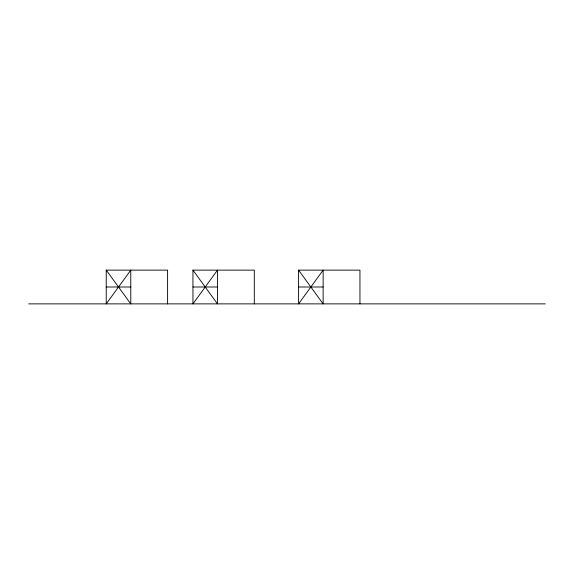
<?xml version="1.0" encoding="UTF-8"?>
<svg xmlns="http://www.w3.org/2000/svg" width="574" height="574" viewBox="0 0 574 574"><rect width="100%" height="100%" fill="white"/><g stroke="black" fill="none" stroke-linecap="round" stroke-linejoin="round"><path stroke-width="0.86" d="M106.24 270.124L130.779 303.876L130.779 270.124L106.24 303.876L106.24 270.124L167.594 270.124L167.594 303.876M192.95 270.124L217.489 303.876L217.489 270.124L192.95 303.876L192.95 270.124L254.304 270.124L254.304 303.876M298.595 270.124L323.133 303.876L323.133 270.124L298.595 303.876L298.595 270.124L359.948 270.124L359.948 303.876M106.24 287L130.779 287M192.95 287L217.489 287M298.595 287L323.133 287M28.7 303.876L545.3 303.876"/></g></svg>
